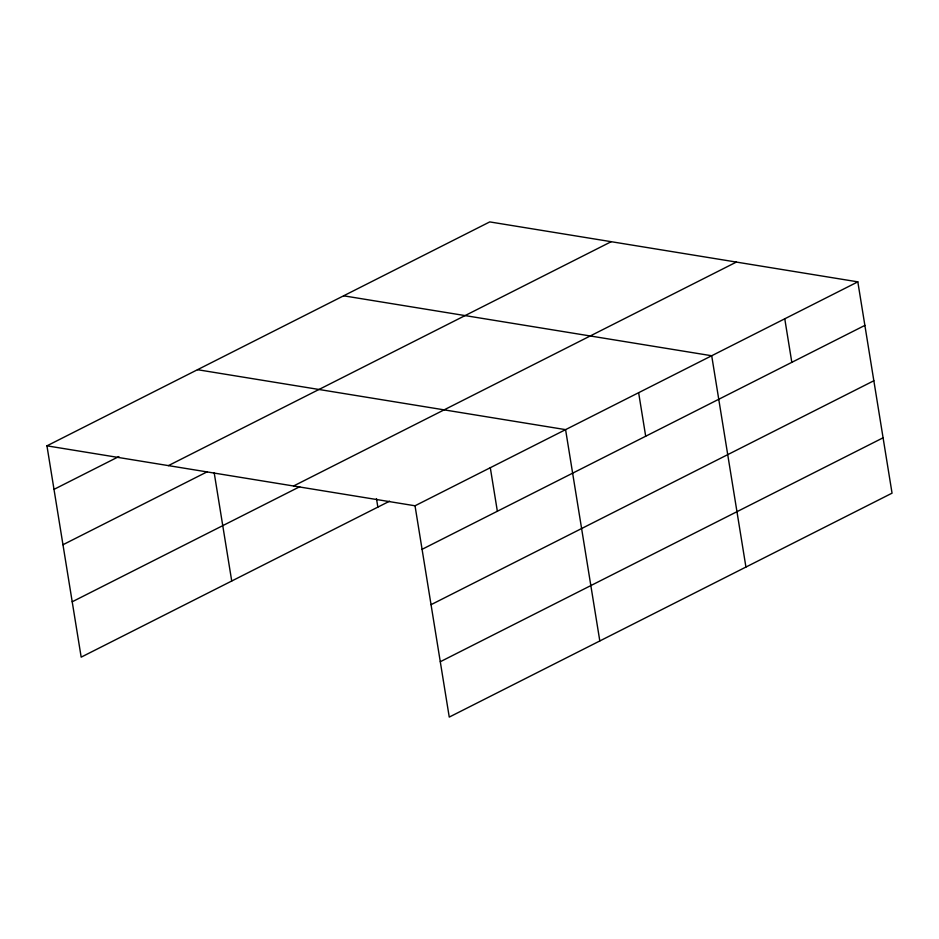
<?xml version="1.0" encoding="UTF-8"?>
<svg xmlns="http://www.w3.org/2000/svg" width="939" height="939" viewBox="0 0 939 939"><rect width="100%" height="100%" fill="white"/><g stroke="black" fill="none" stroke-linecap="round" stroke-linejoin="round"><path stroke-width="1.41" d="M46.95 445.837L489.747 221.909L857.823 281.853L892.05 493.163L449.253 717.091L415.026 505.781L46.95 445.837L81.177 657.147L389.591 501.18M54.004 489.372L118.889 456.554M168.421 465.615L611.207 241.699M62.972 544.737L207.026 471.883M293.567 485.991L736.364 262.075M72.209 601.782L299.729 486.719M415.026 505.781L857.823 281.853M422.081 549.315L864.878 325.387M431.048 604.681L873.845 380.753M440.285 661.725L883.083 437.797M343.627 295.808L711.703 355.752L745.93 567.062M197.495 369.696L565.583 429.639L599.81 640.95M784.769 318.802L791.812 362.337M638.637 392.702L645.692 436.236M490.299 467.704L497.353 511.239M376.469 498.597L377.854 507.119M214.209 472.88L231.722 581.006"/></g></svg>
